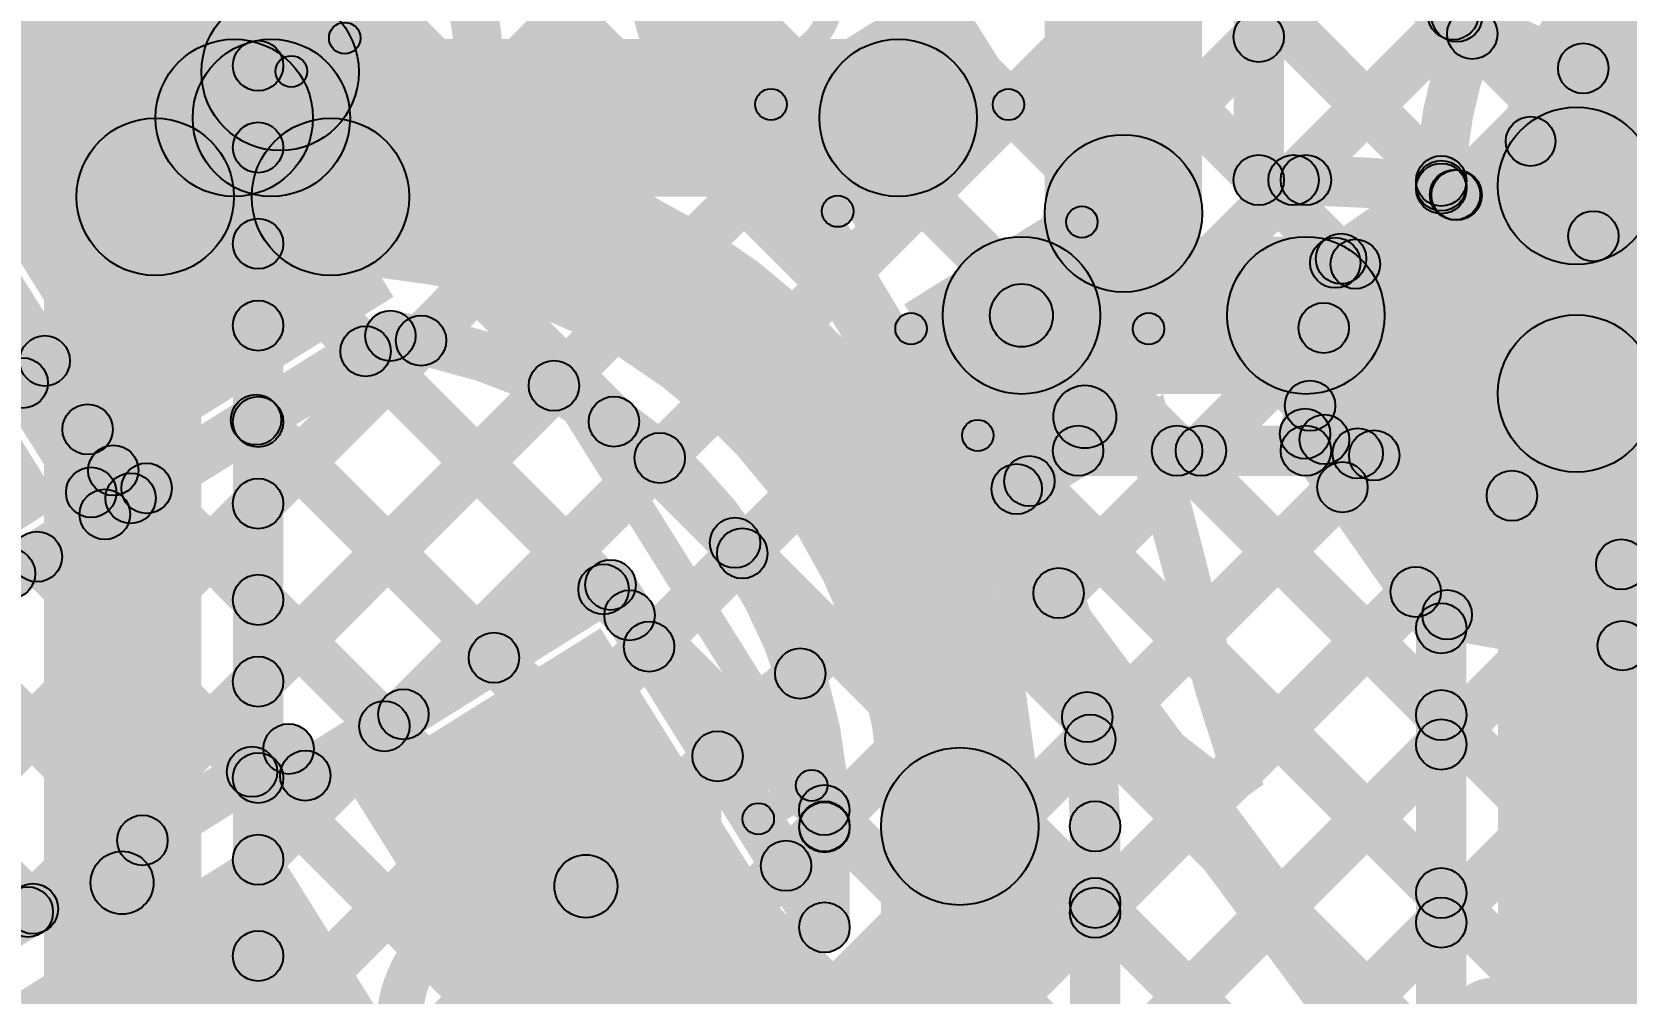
# Model space of a CAD drawing. Header units: millimetres. Extents: x -2.17 to 2.17, y -2.17 to 2.17.
# Drawn here: x -1.2414 to -0.9881, y -0.7959 to -0.6432 of the extents above; entities that cross this region are included whole.
import ezdxf

# ---------------------------------------------------------------- set-up
doc = ezdxf.new("R2010")
doc.units = ezdxf.units.MM
doc.header["$MEASUREMENT"] = 0
for name, color, linetype in [('BottomLayer', 5, 'Continuous'), ('BottomOverlay', 54, 'Continuous'), ('BottomPaste', 16, 'Continuous'), ('BottomSolder', 6, 'Continuous'), ('Mechanical2', 216, 'Continuous'), ('TopLayer', 1, 'Continuous'), ('TopOverlay', 2, 'Continuous'), ('TopPaste', 8, 'Continuous'), ('TopSolder', 216, 'Continuous')]:
    doc.layers.add(name, color=color, linetype=linetype)

# ---------------------------------------------------------------- blocks, each defined once
blk = doc.blocks.new('TEST_POINT_B_109')
at = {"layer": 'BottomLayer'}
blk.add_hatch(color=5, dxfattribs=at).paths.add_polyline_path([(0.015, 0.03), (-0.015, 0.03), (-0.03, 0.015), (-0.03, -0.015), (-0.015, -0.03), (0.015, -0.03), (0.03, -0.015), (0.03, 0.015)])
at = {"layer": 'BottomOverlay'}
h = blk.add_hatch(color=54, dxfattribs=at)
edge = h.paths.add_edge_path()
edge.add_arc((-0.017, 0.037), 0.00394, 0, 360)
h = blk.add_hatch(color=54, dxfattribs=at)
edge = h.paths.add_edge_path()
edge.add_arc((-0.017, 0.037), 0.00394, 0, 360)
h = blk.add_hatch(color=54, dxfattribs=at)
edge = h.paths.add_edge_path()
edge.add_arc((-0.017, 0.037), 0.00394, 0, 360)
for points in [[(0.017, 0.04094), (0.017, 0.03306), (-0.017, 0.03306), (-0.017, 0.04094)], [(0.017, 0.04094), (0.017, 0.03306), (-0.017, 0.03306), (-0.017, 0.04094)], [(-0.01978, 0.03978), (-0.01422, 0.03422), (-0.03422, 0.01422), (-0.03978, 0.01978)], [(0.03978, 0.01978), (0.03422, 0.01422), (0.01422, 0.03422), (0.01978, 0.03978)], [(-0.03306, -0.017), (-0.04094, -0.017), (-0.04094, 0.017), (-0.03306, 0.017)], [(0.04094, -0.017), (0.03306, -0.017), (0.03306, 0.017), (0.04094, 0.017)], [(-0.01422, -0.03422), (-0.01978, -0.03978), (-0.03978, -0.01978), (-0.03422, -0.01422)], [(0.03422, -0.01422), (0.03978, -0.01978), (0.01978, -0.03978), (0.01422, -0.03422)], [(0.017, -0.03306), (0.017, -0.04094), (-0.017, -0.04094), (-0.017, -0.03306)], [(0.017, -0.03306), (0.017, -0.04094), (-0.017, -0.04094), (-0.017, -0.03306)]]:
    blk.add_hatch(color=54, dxfattribs=at).paths.add_polyline_path(points)
h = blk.add_hatch(color=54, dxfattribs=at)
edge = h.paths.add_edge_path()
edge.add_arc((0.017, 0.037), 0.00394, 0, 360)
h = blk.add_hatch(color=54, dxfattribs=at)
edge = h.paths.add_edge_path()
edge.add_arc((0.017, 0.037), 0.00394, 0, 360)
h = blk.add_hatch(color=54, dxfattribs=at)
edge = h.paths.add_edge_path()
edge.add_arc((0.017, 0.037), 0.00394, 0, 360)
h = blk.add_hatch(color=54, dxfattribs=at)
edge = h.paths.add_edge_path()
edge.add_arc((-0.037, 0.017), 0.00394, 0, 360)
h = blk.add_hatch(color=54, dxfattribs=at)
edge = h.paths.add_edge_path()
edge.add_arc((-0.037, 0.017), 0.00394, 0, 360)
h = blk.add_hatch(color=54, dxfattribs=at)
edge = h.paths.add_edge_path()
edge.add_arc((0.037, 0.017), 0.00394, 0, 360)
h = blk.add_hatch(color=54, dxfattribs=at)
edge = h.paths.add_edge_path()
edge.add_arc((0.037, 0.017), 0.00394, 0, 360)
h = blk.add_hatch(color=54, dxfattribs=at)
edge = h.paths.add_edge_path()
edge.add_arc((-0.037, -0.017), 0.00394, 0, 360)
h = blk.add_hatch(color=54, dxfattribs=at)
edge = h.paths.add_edge_path()
edge.add_arc((-0.037, -0.017), 0.00394, 0, 360)
h = blk.add_hatch(color=54, dxfattribs=at)
edge = h.paths.add_edge_path()
edge.add_arc((0.037, -0.017), 0.00394, 0, 360)
h = blk.add_hatch(color=54, dxfattribs=at)
edge = h.paths.add_edge_path()
edge.add_arc((0.037, -0.017), 0.00394, 0, 360)
h = blk.add_hatch(color=54, dxfattribs=at)
edge = h.paths.add_edge_path()
edge.add_arc((-0.017, -0.037), 0.00394, 0, 360)
h = blk.add_hatch(color=54, dxfattribs=at)
edge = h.paths.add_edge_path()
edge.add_arc((-0.017, -0.037), 0.00394, 0, 360)
h = blk.add_hatch(color=54, dxfattribs=at)
edge = h.paths.add_edge_path()
edge.add_arc((-0.017, -0.037), 0.00394, 0, 360)
h = blk.add_hatch(color=54, dxfattribs=at)
edge = h.paths.add_edge_path()
edge.add_arc((0.017, -0.037), 0.00394, 0, 360)
h = blk.add_hatch(color=54, dxfattribs=at)
edge = h.paths.add_edge_path()
edge.add_arc((0.017, -0.037), 0.00394, 0, 360)
h = blk.add_hatch(color=54, dxfattribs=at)
edge = h.paths.add_edge_path()
edge.add_arc((0.017, -0.037), 0.00394, 0, 360)
at = {"layer": 'BottomPaste'}
blk.add_hatch(color=16, dxfattribs=at).paths.add_polyline_path([(0.015, 0.03), (-0.015, 0.03), (-0.03, 0.015), (-0.03, -0.015), (-0.015, -0.03), (0.015, -0.03), (0.03, -0.015), (0.03, 0.015)])
at = {"layer": 'BottomSolder'}
blk.add_hatch(color=6, dxfattribs=at).paths.add_polyline_path([(0.017, 0.034), (-0.017, 0.034), (-0.034, 0.017), (-0.034, -0.017), (-0.017, -0.034), (0.017, -0.034), (0.034, -0.017), (0.034, 0.017)])
at = {"layer": 'BottomOverlay'}
for centre in [(-0.017, 0.037), (-0.017, 0.037), (-0.017, 0.037), (0.017, 0.037), (0.017, 0.037), (0.017, 0.037), (-0.037, 0.017), (-0.037, 0.017), (0.037, 0.017), (0.037, 0.017), (-0.037, -0.017), (-0.037, -0.017), (0.037, -0.017), (0.037, -0.017), (-0.017, -0.037), (-0.017, -0.037), (-0.017, -0.037), (0.017, -0.037), (0.017, -0.037), (0.017, -0.037)]:
    blk.add_circle(centre, 0.00394, dxfattribs=at)
blk = doc.blocks.new('WS2812B_M____179')
at = {"layer": 'TopLayer'}
for points in [[(-0.09409, 0.05079), (-0.03504, 0.05079), (-0.03504, 0.01142), (-0.09409, 0.01142)], [(0.03504, 0.05079), (0.09409, 0.05079), (0.09409, 0.01142), (0.03504, 0.01142)], [(0.03504, -0.01142), (0.09409, -0.01142), (0.09409, -0.05079), (0.03504, -0.05079)]]:
    blk.add_hatch(color=1, dxfattribs=at).paths.add_polyline_path(points)
at = {"layer": 'TopOverlay'}
h = blk.add_hatch(color=2, dxfattribs=at)
edge = h.paths.add_edge_path()
edge.add_arc((-0.07, 0.07), 0.0025, 0, 360)
h = blk.add_hatch(color=2, dxfattribs=at)
edge = h.paths.add_edge_path()
edge.add_arc((-0.07, 0.07), 0.0025, 0, 360)
for points in [[(-0.07, 0.0675), (-0.07, 0.0725), (0.07, 0.0725), (0.07, 0.0675)], [(-0.0675, 0.06), (-0.0725, 0.06), (-0.0725, 0.07), (-0.0675, 0.07)], [(0.0725, 0.06), (0.0675, 0.06), (0.0675, 0.07), (0.0725, 0.07)]]:
    blk.add_hatch(color=2, dxfattribs=at).paths.add_polyline_path(points)
h = blk.add_hatch(color=2, dxfattribs=at)
edge = h.paths.add_edge_path()
edge.add_arc((0.07, 0.07), 0.0025, 0, 360)
h = blk.add_hatch(color=2, dxfattribs=at)
edge = h.paths.add_edge_path()
edge.add_arc((0.07, 0.07), 0.0025, 0, 360)
h = blk.add_hatch(color=2, dxfattribs=at)
edge = h.paths.add_edge_path()
edge.add_arc((-0.07, 0.06), 0.0025, 0, 360)
h = blk.add_hatch(color=2, dxfattribs=at)
edge = h.paths.add_edge_path()
edge.add_arc((0.07, 0.06), 0.0025, 0, 360)
at = {"layer": 'TopPaste'}
for points in [[(-0.09409, 0.05079), (-0.03504, 0.05079), (-0.03504, 0.01142), (-0.09409, 0.01142)], [(0.03504, 0.05079), (0.09409, 0.05079), (0.09409, 0.01142), (0.03504, 0.01142)], [(0.03504, -0.01142), (0.09409, -0.01142), (0.09409, -0.05079), (0.03504, -0.05079)]]:
    blk.add_hatch(color=8, dxfattribs=at).paths.add_polyline_path(points)
at = {"layer": 'TopSolder'}
for points in [[(-0.09809, 0.05479), (-0.03104, 0.05479), (-0.03104, 0.00742), (-0.09809, 0.00742)], [(0.03104, 0.05479), (0.09809, 0.05479), (0.09809, 0.00742), (0.03104, 0.00742)], [(-0.09809, -0.00742), (-0.03104, -0.00742), (-0.03104, -0.05479), (-0.09809, -0.05479)], [(0.03104, -0.00742), (0.09809, -0.00742), (0.09809, -0.05479), (0.03104, -0.05479)]]:
    blk.add_hatch(color=216, dxfattribs=at).paths.add_polyline_path(points)
at = {"layer": 'TopOverlay'}
for centre in [(-0.07, 0.07), (-0.07, 0.07), (0.07, 0.07), (0.07, 0.07), (-0.07, 0.06), (0.07, 0.06)]:
    blk.add_circle(centre, 0.0025, dxfattribs=at)
blk = doc.blocks.new('C__0402_353')
at = {"layer": 'TopLayer'}
for points in [[(-0.0275, -0.0125), (-0.0275, 0.0125), (-0.0095, 0.0125), (-0.0095, -0.0125)], [(0.0095, -0.0125), (0.0095, 0.0125), (0.0275, 0.0125), (0.0275, -0.0125)]]:
    blk.add_hatch(color=1, dxfattribs=at).paths.add_polyline_path(points)
at = {"layer": 'TopOverlay'}
h = blk.add_hatch(color=2, dxfattribs=at)
edge = h.paths.add_edge_path()
edge.add_arc((-0.031, 0.016), 0.0025, 0, 360)
h = blk.add_hatch(color=2, dxfattribs=at)
edge = h.paths.add_edge_path()
edge.add_arc((-0.031, 0.016), 0.0025, 0, 360)
for points in [[(-0.011, 0.0185), (-0.011, 0.0135), (-0.031, 0.0135), (-0.031, 0.0185)], [(0.031, 0.0185), (0.031, 0.0135), (0.011, 0.0135), (0.011, 0.0185)], [(-0.0335, 0.016), (-0.0285, 0.016), (-0.0285, -0.016), (-0.0335, -0.016)], [(0.0285, 0.016), (0.0335, 0.016), (0.0335, -0.016), (0.0285, -0.016)], [(-0.011, -0.0135), (-0.011, -0.0185), (-0.031, -0.0185), (-0.031, -0.0135)], [(0.031, -0.0135), (0.031, -0.0185), (0.011, -0.0185), (0.011, -0.0135)]]:
    blk.add_hatch(color=2, dxfattribs=at).paths.add_polyline_path(points)
h = blk.add_hatch(color=2, dxfattribs=at)
edge = h.paths.add_edge_path()
edge.add_arc((-0.011, 0.016), 0.0025, 0, 360)
h = blk.add_hatch(color=2, dxfattribs=at)
edge = h.paths.add_edge_path()
edge.add_arc((0.011, 0.016), 0.0025, 0, 360)
h = blk.add_hatch(color=2, dxfattribs=at)
edge = h.paths.add_edge_path()
edge.add_arc((0.031, 0.016), 0.0025, 0, 360)
h = blk.add_hatch(color=2, dxfattribs=at)
edge = h.paths.add_edge_path()
edge.add_arc((0.031, 0.016), 0.0025, 0, 360)
h = blk.add_hatch(color=2, dxfattribs=at)
edge = h.paths.add_edge_path()
edge.add_arc((-0.031, -0.016), 0.0025, 0, 360)
h = blk.add_hatch(color=2, dxfattribs=at)
edge = h.paths.add_edge_path()
edge.add_arc((-0.031, -0.016), 0.0025, 0, 360)
h = blk.add_hatch(color=2, dxfattribs=at)
edge = h.paths.add_edge_path()
edge.add_arc((-0.011, -0.016), 0.0025, 0, 360)
h = blk.add_hatch(color=2, dxfattribs=at)
edge = h.paths.add_edge_path()
edge.add_arc((0.011, -0.016), 0.0025, 0, 360)
h = blk.add_hatch(color=2, dxfattribs=at)
edge = h.paths.add_edge_path()
edge.add_arc((0.031, -0.016), 0.0025, 0, 360)
h = blk.add_hatch(color=2, dxfattribs=at)
edge = h.paths.add_edge_path()
edge.add_arc((0.031, -0.016), 0.0025, 0, 360)
at = {"layer": 'TopPaste'}
for points in [[(-0.0275, -0.0125), (-0.0275, 0.0125), (-0.0095, 0.0125), (-0.0095, -0.0125)], [(0.0095, -0.0125), (0.0095, 0.0125), (0.0275, 0.0125), (0.0275, -0.0125)]]:
    blk.add_hatch(color=8, dxfattribs=at).paths.add_polyline_path(points)
at = {"layer": 'TopSolder'}
for points in [[(-0.02986, -0.01486), (-0.02986, 0.01486), (-0.00714, 0.01486), (-0.00714, -0.01486)], [(0.00714, -0.01486), (0.00714, 0.01486), (0.02986, 0.01486), (0.02986, -0.01486)]]:
    blk.add_hatch(color=216, dxfattribs=at).paths.add_polyline_path(points)
at = {"layer": 'TopOverlay'}
for centre in [(-0.031, 0.016), (-0.031, 0.016), (-0.011, 0.016), (0.011, 0.016), (0.031, 0.016), (0.031, 0.016), (-0.031, -0.016), (-0.031, -0.016), (-0.011, -0.016), (0.011, -0.016), (0.031, -0.016), (0.031, -0.016)]:
    blk.add_circle(centre, 0.0025, dxfattribs=at)

msp = doc.modelspace()

# ---------------------------------------------------------------- hatches: boundary and pattern name
at = {"layer": 'BottomLayer'}
for points in [[(-1.2145, -1.532), (-1.2395, -1.532), (-1.2395, -0.38061), (-1.2145, -0.38061)], [(-1.2015, -1.532), (-1.2095, -1.532), (-1.2095, -0.38061), (-1.2015, -0.38061)], [(-1.20833, -0.50995), (-1.20267, -0.50429), (-1.03059, -0.67637), (-1.03625, -0.68203)], [(-1.20833, -0.53823), (-1.20267, -0.53257), (-1.03552, -0.69973), (-1.04118, -0.70538)], [(-1.20833, -0.56651), (-1.20267, -0.56086), (-1.01467, -0.74886), (-1.02033, -0.75451)], [(-1.20267, -0.66436), (-1.20833, -0.6587), (-1.11443, -0.5648), (-1.10877, -0.57046)], [(-1.20833, -0.5948), (-1.20267, -0.58914), (-1.01467, -0.77714), (-1.02033, -0.7828)], [(-1.20267, -0.69264), (-1.20833, -0.68699), (-1.11182, -0.59048), (-1.10617, -0.59614)], [(-1.20267, -0.80578), (-1.20833, -0.80012), (-1.00988, -0.60167), (-1.00422, -0.60733)], [(-1.20267, -0.7775), (-1.20833, -0.77184), (-1.03816, -0.60167), (-1.0325, -0.60733)], [(-1.049, -0.61271), (-1.04334, -0.60705), (-1.00974, -0.64065), (-1.0154, -0.64631)], [(-1.20267, -0.72093), (-1.20833, -0.71527), (-1.10174, -0.60868), (-1.09608, -0.61434)], [(-1.20833, -0.62308), (-1.20267, -0.61743), (-1.01467, -0.80543), (-1.02033, -0.81108)], [(-1.20267, -0.74921), (-1.20833, -0.74356), (-1.08241, -0.61764), (-1.07676, -0.6233)], [(-1.06719, -0.6228), (-1.06154, -0.61714), (-1.01467, -0.66401), (-1.02032, -0.66967)], [(-1.20267, -0.83407), (-1.20833, -0.82841), (-1.00866, -0.62874), (-1.003, -0.6344)], [(-1.20833, -0.65137), (-1.20267, -0.64571), (-1.01467, -0.83371), (-1.02033, -0.83937)], [(-1.03205, -0.68312), (-1.03664, -0.67657), (-1.01979, -0.66478), (-1.01521, -0.67133)], [(-0.9835, -0.70061), (-1.0085, -0.70061), (-1.0085, -0.66761), (-0.9835, -0.66761)], [(-1.20833, -0.67965), (-1.20267, -0.67399), (-1.01467, -0.86199), (-1.02033, -0.86765)], [(-1.03519, -0.7077), (-1.04307, -0.70631), (-1.03828, -0.67915), (-1.0304, -0.68054)], [(-1.20267, -0.86235), (-1.20833, -0.85669), (-1.03899, -0.68736), (-1.03334, -0.69302)], [(-0.9835, -1.54758), (-1.0085, -1.54758), (-1.0085, -0.70061), (-0.9835, -0.70061)], [(-1.20833, -0.70794), (-1.20267, -0.70228), (-1.01467, -0.89028), (-1.02033, -0.89594)], [(-1.04241, -0.7093), (-1.03586, -0.70471), (-1.01422, -0.73561), (-1.02078, -0.74019)], [(-1.20267, -0.89063), (-1.20833, -0.88498), (-1.03602, -0.71267), (-1.03036, -0.71832)], [(-1.20267, -0.91892), (-1.20833, -0.91326), (-1.02437, -0.7293), (-1.01871, -0.73496)], [(-1.20833, -0.73622), (-1.20267, -0.73056), (-1.01467, -0.91856), (-1.02033, -0.92422)], [(-1.0135, -1.54758), (-1.0215, -1.54758), (-1.0215, -0.7379), (-1.0135, -0.7379)], [(-1.20267, -0.9472), (-1.20833, -0.94155), (-1.02033, -0.75355), (-1.01467, -0.7592)], [(-1.20833, -0.7645), (-1.20267, -0.75885), (-1.01467, -0.94685), (-1.02033, -0.9525)], [(-1.20267, -0.97549), (-1.20833, -0.96983), (-1.02033, -0.78183), (-1.01467, -0.78749)], [(-1.20833, -0.79279), (-1.20267, -0.78713), (-1.01467, -0.97513), (-1.02033, -0.98079)]]:
    msp.add_hatch(color=5, dxfattribs=at).paths.add_polyline_path(points)
h = msp.add_hatch(color=5, dxfattribs=at)
edge = h.paths.add_edge_path()
edge.add_arc((-1.01257, -0.64348), 0.004, 0, 360)
h = msp.add_hatch(color=5, dxfattribs=at)
edge = h.paths.add_edge_path()
edge.add_arc((-1.2055, -0.64854), 0.004, 0, 360)
h = msp.add_hatch(color=5, dxfattribs=at)
edge = h.paths.add_edge_path()
edge.add_arc((-0.996, -0.66761), 0.0125, 0, 360)
h = msp.add_hatch(color=5, dxfattribs=at)
edge = h.paths.add_edge_path()
edge.add_arc((-0.996, -0.66761), 0.0125, 0, 360)
h = msp.add_hatch(color=5, dxfattribs=at)
edge = h.paths.add_edge_path()
edge.add_arc((-1.2055, -0.66153), 0.004, 0, 360)
h = msp.add_hatch(color=5, dxfattribs=at)
edge = h.paths.add_edge_path()
edge.add_arc((-1.0175, -0.66684), 0.004, 0, 360)
h = msp.add_hatch(color=5, dxfattribs=at)
edge = h.paths.add_edge_path()
edge.add_arc((-1.0175, -0.66761), 0.004, 0, 360)
h = msp.add_hatch(color=5, dxfattribs=at)
edge = h.paths.add_edge_path()
edge.add_arc((-1.0175, -0.66805), 0.004, 0, 360)
h = msp.add_hatch(color=5, dxfattribs=at)
edge = h.paths.add_edge_path()
edge.add_arc((-1.2055, -0.67682), 0.004, 0, 360)
h = msp.add_hatch(color=5, dxfattribs=at)
edge = h.paths.add_edge_path()
edge.add_arc((-1.03434, -0.67985), 0.004, 0, 360)
h = msp.add_hatch(color=5, dxfattribs=at)
edge = h.paths.add_edge_path()
edge.add_arc((-1.03434, -0.67985), 0.004, 0, 360)
h = msp.add_hatch(color=5, dxfattribs=at)
edge = h.paths.add_edge_path()
edge.add_arc((-1.03342, -0.6792), 0.004, 0, 360)
h = msp.add_hatch(color=5, dxfattribs=at)
edge = h.paths.add_edge_path()
edge.add_arc((-1.2055, -0.68982), 0.004, 0, 360)
h = msp.add_hatch(color=5, dxfattribs=at)
edge = h.paths.add_edge_path()
edge.add_arc((-1.03617, -0.69019), 0.004, 0, 360)
h = msp.add_hatch(color=5, dxfattribs=at)
edge = h.paths.add_edge_path()
edge.add_arc((-0.996, -0.70061), 0.0125, 0, 360)
h = msp.add_hatch(color=5, dxfattribs=at)
edge = h.paths.add_edge_path()
edge.add_arc((-0.996, -0.70061), 0.0125, 0, 360)
h = msp.add_hatch(color=5, dxfattribs=at)
edge = h.paths.add_edge_path()
edge.add_arc((-1.03835, -0.70255), 0.004, 0, 360)
h = msp.add_hatch(color=5, dxfattribs=at)
edge = h.paths.add_edge_path()
edge.add_arc((-1.2055, -0.70511), 0.004, 0, 360)
h = msp.add_hatch(color=5, dxfattribs=at)
edge = h.paths.add_edge_path()
edge.add_arc((-1.03913, -0.70701), 0.004, 0, 360)
h = msp.add_hatch(color=5, dxfattribs=at)
edge = h.paths.add_edge_path()
edge.add_arc((-1.03913, -0.70701), 0.004, 0, 360)
h = msp.add_hatch(color=5, dxfattribs=at)
edge = h.paths.add_edge_path()
edge.add_arc((-1.03319, -0.71549), 0.004, 0, 360)
h = msp.add_hatch(color=5, dxfattribs=at)
edge = h.paths.add_edge_path()
edge.add_arc((-1.2055, -0.7181), 0.004, 0, 360)
h = msp.add_hatch(color=5, dxfattribs=at)
edge = h.paths.add_edge_path()
edge.add_arc((-1.2055, -0.73339), 0.004, 0, 360)
h = msp.add_hatch(color=5, dxfattribs=at)
edge = h.paths.add_edge_path()
edge.add_arc((-1.02154, -0.73213), 0.004, 0, 360)
h = msp.add_hatch(color=5, dxfattribs=at)
edge = h.paths.add_edge_path()
edge.add_arc((-1.0175, -0.7379), 0.004, 0, 360)
h = msp.add_hatch(color=5, dxfattribs=at)
edge = h.paths.add_edge_path()
edge.add_arc((-1.0175, -0.7379), 0.004, 0, 360)
h = msp.add_hatch(color=5, dxfattribs=at)
edge = h.paths.add_edge_path()
edge.add_arc((-1.2055, -0.74638), 0.004, 0, 360)
h = msp.add_hatch(color=5, dxfattribs=at)
edge = h.paths.add_edge_path()
edge.add_arc((-1.0175, -0.75169), 0.004, 0, 360)
h = msp.add_hatch(color=5, dxfattribs=at)
edge = h.paths.add_edge_path()
edge.add_arc((-1.0175, -0.75637), 0.004, 0, 360)
h = msp.add_hatch(color=5, dxfattribs=at)
edge = h.paths.add_edge_path()
edge.add_arc((-1.2055, -0.76168), 0.004, 0, 360)
h = msp.add_hatch(color=5, dxfattribs=at)
edge = h.paths.add_edge_path()
edge.add_arc((-1.2055, -0.77467), 0.004, 0, 360)
h = msp.add_hatch(color=5, dxfattribs=at)
edge = h.paths.add_edge_path()
edge.add_arc((-1.0175, -0.77997), 0.004, 0, 360)
h = msp.add_hatch(color=5, dxfattribs=at)
edge = h.paths.add_edge_path()
edge.add_arc((-1.0175, -0.78466), 0.004, 0, 360)
h = msp.add_hatch(color=5, dxfattribs=at)
edge = h.paths.add_edge_path()
edge.add_arc((-1.2055, -0.78996), 0.004, 0, 360)
at = {"layer": 'TopLayer'}
for points in [[(-1.1895, -0.64953), (-1.2145, -0.64953), (-1.2145, -0.55161), (-1.1895, -0.55161)], [(-1.0555, -0.672), (-1.0805, -0.672), (-1.0805, -0.60862), (-1.0555, -0.60862)], [(-1.0425, -0.6667), (-1.0505, -0.6667), (-1.0505, -0.61732), (-1.0425, -0.61732)], [(-1.04367, -0.64678), (-1.04933, -0.64112), (-1.0352, -0.62699), (-1.02954, -0.63265)], [(-1.04933, -0.64066), (-1.04367, -0.635), (-1.01247, -0.66621), (-1.01813, -0.67186)], [(-1.03813, -0.66953), (-1.04379, -0.66387), (-1.01784, -0.63792), (-1.01219, -0.64358)], [(-1.01843, -0.64327), (-1.01278, -0.63761), (-0.9582, -0.69219), (-0.96386, -0.69785)], [(-1.20929, -0.66932), (-1.20929, -0.64432), (-1.20339, -0.64432), (-1.20339, -0.66932)], [(-1.20339, -0.66932), (-1.20339, -0.64432), (-1.1038, -0.64432), (-1.1038, -0.66932)], [(-1.01223, -0.67191), (-1.01789, -0.66625), (-0.99777, -0.64613), (-0.99211, -0.65179)], [(-0.99048, -0.67845), (-0.99614, -0.67279), (-0.97425, -0.6509), (-0.96859, -0.65656)], [(-1.22184, -0.68187), (-1.22184, -0.65687), (-1.194, -0.65687), (-1.194, -0.68187)], [(-1.0465, -0.6707), (-1.0465, -0.6627), (-1.039, -0.6627), (-1.039, -0.6707)], [(-1.25859, -0.67224), (-1.2518, -0.668), (-1.22236, -0.71513), (-1.22914, -0.71937)], [(-1.25976, -0.67949), (-1.25298, -0.67525), (-1.22646, -0.71769), (-1.23324, -0.72193)], [(-1.0842, -0.7007), (-1.0842, -0.6757), (-1.039, -0.6757), (-1.039, -0.7007)], [(-1.08844, -0.69085), (-1.07996, -0.68555), (-1.06989, -0.70166), (-1.07837, -0.70696)], [(-1.25061, -0.69394), (-1.24495, -0.68828), (-1.22976, -0.70348), (-1.23541, -0.70913)], [(-1.22363, -0.72064), (-1.22787, -0.71385), (-1.18659, -0.68806), (-1.18235, -0.69485)], [(-1.27402, -0.79228), (-1.27968, -0.78662), (-1.18243, -0.68938), (-1.17678, -0.69503)], [(-1.19124, -0.69674), (-1.18558, -0.69109), (-1.14779, -0.72888), (-1.15344, -0.73454)], [(-1.24007, -0.70176), (-1.24572, -0.6961), (-1.24222, -0.69259), (-1.23656, -0.69825)], [(-1.23926, -0.7858), (-1.24491, -0.78014), (-1.16131, -0.69654), (-1.15565, -0.7022)], [(-1.20864, -0.70762), (-1.20299, -0.70196), (-1.16519, -0.73976), (-1.17085, -0.74541)], [(-1.15178, -0.70791), (-1.14613, -0.70225), (-1.12688, -0.7215), (-1.13254, -0.72716)], [(-1.08283, -0.71919), (-1.08707, -0.7124), (-1.07732, -0.70631), (-1.07308, -0.71309)], [(-1.0752, -0.7137), (-1.0752, -0.7057), (-1.039, -0.7057), (-1.039, -0.7137)], [(-1.17957, -0.7544), (-1.18523, -0.74874), (-1.14451, -0.70802), (-1.13885, -0.71368)], [(-1.07546, -0.73514), (-1.08112, -0.72948), (-1.05851, -0.70687), (-1.05285, -0.71253)], [(-1.07046, -0.75842), (-1.07611, -0.75276), (-1.03098, -0.70763), (-1.02532, -0.71328)], [(-1.06231, -0.71253), (-1.05666, -0.70687), (-0.95767, -0.80586), (-0.96333, -0.81151)], [(-1.0336, -0.71296), (-1.02794, -0.7073), (-0.9581, -0.77714), (-0.96376, -0.7828)], [(-1.22919, -0.71916), (-1.23485, -0.71351), (-1.23134, -0.71), (-1.22568, -0.71565)], [(-1.08576, -0.71736), (-1.08011, -0.71171), (-0.99287, -0.79894), (-0.99853, -0.8046)], [(-1.22605, -0.7185), (-1.22039, -0.71284), (-1.1826, -0.75063), (-1.18826, -0.75629)], [(-1.06967, -0.78592), (-1.07533, -0.78026), (-1.00909, -0.71402), (-1.00343, -0.71968)], [(-1.27638, -0.7536), (-1.28062, -0.74682), (-1.23197, -0.71642), (-1.22773, -0.7232)], [(-1.24346, -0.72937), (-1.2378, -0.72372), (-1.20364, -0.75788), (-1.20929, -0.76354)], [(-1.14054, -0.74365), (-1.1462, -0.73799), (-1.13139, -0.72319), (-1.12573, -0.72884)], [(-1.06406, -0.80859), (-1.06972, -0.80294), (-0.99172, -0.72494), (-0.98607, -0.7306)], [(-1.19589, -0.76472), (-1.20013, -0.75793), (-1.15162, -0.72762), (-1.14738, -0.7344)], [(-1.15344, -0.73454), (-1.14779, -0.72888), (-1.14365, -0.73302), (-1.14931, -0.73867)], [(-1.15289, -0.73313), (-1.14611, -0.72889), (-1.11211, -0.7833), (-1.11889, -0.78754)], [(-1.26087, -0.74025), (-1.25521, -0.73459), (-1.22104, -0.76876), (-1.2267, -0.77442)], [(-1.14931, -0.73867), (-1.14365, -0.73302), (-1.11271, -0.76395), (-1.11837, -0.76961)], [(-1.03178, -0.8046), (-1.03744, -0.79894), (-0.97807, -0.73957), (-0.97242, -0.74523)], [(-1.12966, -0.76106), (-1.13532, -0.7554), (-1.12218, -0.74226), (-1.11652, -0.74792)], [(-1.27827, -0.75113), (-1.27262, -0.74547), (-1.23845, -0.77964), (-1.24411, -0.78529)], [(-1.07658, -0.75483), (-1.07092, -0.74918), (-1.02116, -0.79894), (-1.02682, -0.8046)], [(-1.25177, -0.79374), (-1.25601, -0.78696), (-1.20278, -0.75369), (-1.19854, -0.76048)], [(-1.20405, -0.7592), (-1.19727, -0.75496), (-1.19462, -0.7592), (-1.2014, -0.76344)], [(-1.0035, -0.8046), (-1.00915, -0.79894), (-0.96824, -0.75803), (-0.96259, -0.76369)], [(-1.11879, -0.77846), (-1.12444, -0.77281), (-1.11833, -0.76669), (-1.11267, -0.77235)], [(-1.1115, -0.78542), (-1.1195, -0.78542), (-1.1195, -0.76937), (-1.1115, -0.76937)], [(-1.0815, -0.84605), (-1.1065, -0.84605), (-1.1065, -0.76937), (-1.0815, -0.76937)], [(-1.0685, -0.80759), (-1.0765, -0.80759), (-1.0765, -0.76937), (-1.0685, -0.76937)], [(-1.23135, -0.78098), (-1.22287, -0.77568), (-1.20192, -0.8092), (-1.2104, -0.8145)], [(-1.15133, -0.88617), (-1.16133, -0.8859), (-1.15841, -0.77875), (-1.14841, -0.77902)], [(-1.07533, -0.78437), (-1.06967, -0.77871), (-1.04865, -0.79973), (-1.05431, -0.80538)]]:
    msp.add_hatch(color=1, dxfattribs=at).paths.add_polyline_path(points)
h = msp.add_hatch(color=1, dxfattribs=at)
edge = h.paths.add_edge_path()
edge.add_arc((-1.202, -0.64953), 0.0125, 0, 360)
h = msp.add_hatch(color=1, dxfattribs=at)
edge = h.paths.add_edge_path()
edge.add_arc((-1.202, -0.64953), 0.0125, 0, 360)
h = msp.add_hatch(color=1, dxfattribs=at)
edge = h.paths.add_edge_path()
edge.add_arc((-1.0156, -0.64044), 0.004, 0, 360)
h = msp.add_hatch(color=1, dxfattribs=at)
edge = h.paths.add_edge_path()
edge.add_arc((-1.01501, -0.64075), 0.004, 0, 360)
h = msp.add_hatch(color=1, dxfattribs=at)
edge = h.paths.add_edge_path()
edge.add_arc((-1.0465, -0.64395), 0.004, 0, 360)
h = msp.add_hatch(color=1, dxfattribs=at)
edge = h.paths.add_edge_path()
edge.add_arc((-1.20929, -0.65682), 0.0125, 0, 360)
h = msp.add_hatch(color=1, dxfattribs=at)
edge = h.paths.add_edge_path()
edge.add_arc((-1.20929, -0.65682), 0.0125, 0, 360)
h = msp.add_hatch(color=1, dxfattribs=at)
edge = h.paths.add_edge_path()
edge.add_arc((-1.20339, -0.65682), 0.0125, 0, 360)
h = msp.add_hatch(color=1, dxfattribs=at)
edge = h.paths.add_edge_path()
edge.add_arc((-1.20339, -0.65682), 0.0125, 0, 360)
h = msp.add_hatch(color=1, dxfattribs=at)
edge = h.paths.add_edge_path()
edge.add_arc((-1.20339, -0.65682), 0.0125, 0, 360)
h = msp.add_hatch(color=1, dxfattribs=at)
edge = h.paths.add_edge_path()
edge.add_arc((-1.1038, -0.65682), 0.0125, 0, 360)
h = msp.add_hatch(color=1, dxfattribs=at)
edge = h.paths.add_edge_path()
edge.add_arc((-0.99494, -0.64896), 0.004, 0, 360)
h = msp.add_hatch(color=1, dxfattribs=at)
edge = h.paths.add_edge_path()
edge.add_arc((-1.22184, -0.66937), 0.0125, 0, 360)
h = msp.add_hatch(color=1, dxfattribs=at)
edge = h.paths.add_edge_path()
edge.add_arc((-1.22184, -0.66937), 0.0125, 0, 360)
h = msp.add_hatch(color=1, dxfattribs=at)
edge = h.paths.add_edge_path()
edge.add_arc((-1.194, -0.66937), 0.0125, 0, 360)
h = msp.add_hatch(color=1, dxfattribs=at)
edge = h.paths.add_edge_path()
edge.add_arc((-1.194, -0.66937), 0.0125, 0, 360)
h = msp.add_hatch(color=1, dxfattribs=at)
edge = h.paths.add_edge_path()
edge.add_arc((-1.068, -0.672), 0.0125, 0, 360)
h = msp.add_hatch(color=1, dxfattribs=at)
edge = h.paths.add_edge_path()
edge.add_arc((-1.068, -0.672), 0.0125, 0, 360)
h = msp.add_hatch(color=1, dxfattribs=at)
edge = h.paths.add_edge_path()
edge.add_arc((-1.0465, -0.6667), 0.004, 0, 360)
h = msp.add_hatch(color=1, dxfattribs=at)
edge = h.paths.add_edge_path()
edge.add_arc((-1.0465, -0.6667), 0.004, 0, 360)
h = msp.add_hatch(color=1, dxfattribs=at)
edge = h.paths.add_edge_path()
edge.add_arc((-1.04096, -0.6667), 0.004, 0, 360)
h = msp.add_hatch(color=1, dxfattribs=at)
edge = h.paths.add_edge_path()
edge.add_arc((-1.039, -0.6667), 0.004, 0, 360)
h = msp.add_hatch(color=1, dxfattribs=at)
edge = h.paths.add_edge_path()
edge.add_arc((-1.039, -0.6667), 0.004, 0, 360)
h = msp.add_hatch(color=1, dxfattribs=at)
edge = h.paths.add_edge_path()
edge.add_arc((-1.0153, -0.66903), 0.004, 0, 360)
h = msp.add_hatch(color=1, dxfattribs=at)
edge = h.paths.add_edge_path()
edge.add_arc((-1.01506, -0.66908), 0.004, 0, 360)
h = msp.add_hatch(color=1, dxfattribs=at)
edge = h.paths.add_edge_path()
edge.add_arc((-0.99331, -0.67562), 0.004, 0, 360)
h = msp.add_hatch(color=1, dxfattribs=at)
edge = h.paths.add_edge_path()
edge.add_arc((-1.0842, -0.6882), 0.0125, 0, 360)
h = msp.add_hatch(color=1, dxfattribs=at)
edge = h.paths.add_edge_path()
edge.add_arc((-1.0842, -0.6882), 0.0125, 0, 360)
h = msp.add_hatch(color=1, dxfattribs=at)
edge = h.paths.add_edge_path()
edge.add_arc((-1.039, -0.6882), 0.0125, 0, 360)
h = msp.add_hatch(color=1, dxfattribs=at)
edge = h.paths.add_edge_path()
edge.add_arc((-1.039, -0.6882), 0.0125, 0, 360)
h = msp.add_hatch(color=1, dxfattribs=at)
edge = h.paths.add_edge_path()
edge.add_arc((-1.0842, -0.6882), 0.005, 0, 360)
h = msp.add_hatch(color=1, dxfattribs=at)
edge = h.paths.add_edge_path()
edge.add_arc((-1.18447, -0.69145), 0.004, 0, 360)
h = msp.add_hatch(color=1, dxfattribs=at)
edge = h.paths.add_edge_path()
edge.add_arc((-1.18447, -0.69145), 0.004, 0, 360)
h = msp.add_hatch(color=1, dxfattribs=at)
edge = h.paths.add_edge_path()
edge.add_arc((-1.1796, -0.6922), 0.004, 0, 360)
h = msp.add_hatch(color=1, dxfattribs=at)
edge = h.paths.add_edge_path()
edge.add_arc((-1.23939, -0.69542), 0.004, 0, 360)
h = msp.add_hatch(color=1, dxfattribs=at)
edge = h.paths.add_edge_path()
edge.add_arc((-1.18841, -0.69391), 0.004, 0, 360)
h = msp.add_hatch(color=1, dxfattribs=at)
edge = h.paths.add_edge_path()
edge.add_arc((-1.2429, -0.69893), 0.004, 0, 360)
h = msp.add_hatch(color=1, dxfattribs=at)
edge = h.paths.add_edge_path()
edge.add_arc((-1.15848, -0.69937), 0.004, 0, 360)
h = msp.add_hatch(color=1, dxfattribs=at)
edge = h.paths.add_edge_path()
edge.add_arc((-1.20582, -0.70479), 0.004, 0, 360)
h = msp.add_hatch(color=1, dxfattribs=at)
edge = h.paths.add_edge_path()
edge.add_arc((-1.14896, -0.70508), 0.004, 0, 360)
h = msp.add_hatch(color=1, dxfattribs=at)
edge = h.paths.add_edge_path()
edge.add_arc((-1.07413, -0.70431), 0.005, 0, 360)
h = msp.add_hatch(color=1, dxfattribs=at)
edge = h.paths.add_edge_path()
edge.add_arc((-1.23259, -0.70631), 0.004, 0, 360)
h = msp.add_hatch(color=1, dxfattribs=at)
edge = h.paths.add_edge_path()
edge.add_arc((-1.0752, -0.7097), 0.004, 0, 360)
h = msp.add_hatch(color=1, dxfattribs=at)
edge = h.paths.add_edge_path()
edge.add_arc((-1.0752, -0.7097), 0.004, 0, 360)
h = msp.add_hatch(color=1, dxfattribs=at)
edge = h.paths.add_edge_path()
edge.add_arc((-1.05948, -0.7097), 0.004, 0, 360)
h = msp.add_hatch(color=1, dxfattribs=at)
edge = h.paths.add_edge_path()
edge.add_arc((-1.05568, -0.7097), 0.004, 0, 360)
h = msp.add_hatch(color=1, dxfattribs=at)
edge = h.paths.add_edge_path()
edge.add_arc((-1.039, -0.7097), 0.004, 0, 360)
h = msp.add_hatch(color=1, dxfattribs=at)
edge = h.paths.add_edge_path()
edge.add_arc((-1.039, -0.7097), 0.004, 0, 360)
h = msp.add_hatch(color=1, dxfattribs=at)
edge = h.paths.add_edge_path()
edge.add_arc((-1.03077, -0.71013), 0.004, 0, 360)
h = msp.add_hatch(color=1, dxfattribs=at)
edge = h.paths.add_edge_path()
edge.add_arc((-1.02815, -0.71045), 0.004, 0, 360)
h = msp.add_hatch(color=1, dxfattribs=at)
edge = h.paths.add_edge_path()
edge.add_arc((-1.22851, -0.71283), 0.004, 0, 360)
h = msp.add_hatch(color=1, dxfattribs=at)
edge = h.paths.add_edge_path()
edge.add_arc((-1.14168, -0.71085), 0.004, 0, 360)
h = msp.add_hatch(color=1, dxfattribs=at)
edge = h.paths.add_edge_path()
edge.add_arc((-1.22322, -0.71567), 0.004, 0, 360)
h = msp.add_hatch(color=1, dxfattribs=at)
edge = h.paths.add_edge_path()
edge.add_arc((-1.08495, -0.71579), 0.004, 0, 360)
h = msp.add_hatch(color=1, dxfattribs=at)
edge = h.paths.add_edge_path()
edge.add_arc((-1.08495, -0.71579), 0.004, 0, 360)
h = msp.add_hatch(color=1, dxfattribs=at)
edge = h.paths.add_edge_path()
edge.add_arc((-1.08294, -0.71453), 0.004, 0, 360)
h = msp.add_hatch(color=1, dxfattribs=at)
edge = h.paths.add_edge_path()
edge.add_arc((-1.23202, -0.71633), 0.004, 0, 360)
h = msp.add_hatch(color=1, dxfattribs=at)
edge = h.paths.add_edge_path()
edge.add_arc((-1.22575, -0.71725), 0.004, 0, 360)
h = msp.add_hatch(color=1, dxfattribs=at)
edge = h.paths.add_edge_path()
edge.add_arc((-1.22575, -0.71725), 0.004, 0, 360)
h = msp.add_hatch(color=1, dxfattribs=at)
edge = h.paths.add_edge_path()
edge.add_arc((-1.00626, -0.71685), 0.004, 0, 360)
h = msp.add_hatch(color=1, dxfattribs=at)
edge = h.paths.add_edge_path()
edge.add_arc((-1.22985, -0.71981), 0.004, 0, 360)
h = msp.add_hatch(color=1, dxfattribs=at)
edge = h.paths.add_edge_path()
edge.add_arc((-1.22985, -0.71981), 0.004, 0, 360)
h = msp.add_hatch(color=1, dxfattribs=at)
edge = h.paths.add_edge_path()
edge.add_arc((-1.12971, -0.72433), 0.004, 0, 360)
h = msp.add_hatch(color=1, dxfattribs=at)
edge = h.paths.add_edge_path()
edge.add_arc((-1.24063, -0.72655), 0.004, 0, 360)
h = msp.add_hatch(color=1, dxfattribs=at)
edge = h.paths.add_edge_path()
edge.add_arc((-1.12856, -0.72601), 0.004, 0, 360)
h = msp.add_hatch(color=1, dxfattribs=at)
edge = h.paths.add_edge_path()
edge.add_arc((-0.9889, -0.72777), 0.004, 0, 360)
h = msp.add_hatch(color=1, dxfattribs=at)
edge = h.paths.add_edge_path()
edge.add_arc((-1.2449, -0.72921), 0.004, 0, 360)
h = msp.add_hatch(color=1, dxfattribs=at)
edge = h.paths.add_edge_path()
edge.add_arc((-1.1495, -0.73101), 0.004, 0, 360)
h = msp.add_hatch(color=1, dxfattribs=at)
edge = h.paths.add_edge_path()
edge.add_arc((-1.1495, -0.73101), 0.004, 0, 360)
h = msp.add_hatch(color=1, dxfattribs=at)
edge = h.paths.add_edge_path()
edge.add_arc((-1.15061, -0.73171), 0.004, 0, 360)
h = msp.add_hatch(color=1, dxfattribs=at)
edge = h.paths.add_edge_path()
edge.add_arc((-1.15061, -0.73171), 0.004, 0, 360)
h = msp.add_hatch(color=1, dxfattribs=at)
edge = h.paths.add_edge_path()
edge.add_arc((-1.07829, -0.73231), 0.004, 0, 360)
h = msp.add_hatch(color=1, dxfattribs=at)
edge = h.paths.add_edge_path()
edge.add_arc((-1.14648, -0.73584), 0.004, 0, 360)
h = msp.add_hatch(color=1, dxfattribs=at)
edge = h.paths.add_edge_path()
edge.add_arc((-1.14648, -0.73584), 0.004, 0, 360)
h = msp.add_hatch(color=1, dxfattribs=at)
edge = h.paths.add_edge_path()
edge.add_arc((-1.14337, -0.74082), 0.004, 0, 360)
h = msp.add_hatch(color=1, dxfattribs=at)
edge = h.paths.add_edge_path()
edge.add_arc((-1.16802, -0.74259), 0.004, 0, 360)
h = msp.add_hatch(color=1, dxfattribs=at)
edge = h.paths.add_edge_path()
edge.add_arc((-1.11935, -0.74509), 0.004, 0, 360)
h = msp.add_hatch(color=1, dxfattribs=at)
edge = h.paths.add_edge_path()
edge.add_arc((-1.18543, -0.75346), 0.004, 0, 360)
h = msp.add_hatch(color=1, dxfattribs=at)
edge = h.paths.add_edge_path()
edge.add_arc((-1.1824, -0.75157), 0.004, 0, 360)
h = msp.add_hatch(color=1, dxfattribs=at)
edge = h.paths.add_edge_path()
edge.add_arc((-1.07375, -0.75201), 0.004, 0, 360)
h = msp.add_hatch(color=1, dxfattribs=at)
edge = h.paths.add_edge_path()
edge.add_arc((-1.07328, -0.75559), 0.004, 0, 360)
h = msp.add_hatch(color=1, dxfattribs=at)
edge = h.paths.add_edge_path()
edge.add_arc((-1.20066, -0.75708), 0.004, 0, 360)
h = msp.add_hatch(color=1, dxfattribs=at)
edge = h.paths.add_edge_path()
edge.add_arc((-1.20066, -0.75708), 0.004, 0, 360)
h = msp.add_hatch(color=1, dxfattribs=at)
edge = h.paths.add_edge_path()
edge.add_arc((-1.13249, -0.75823), 0.004, 0, 360)
h = msp.add_hatch(color=1, dxfattribs=at)
edge = h.paths.add_edge_path()
edge.add_arc((-1.20646, -0.76071), 0.004, 0, 360)
h = msp.add_hatch(color=1, dxfattribs=at)
edge = h.paths.add_edge_path()
edge.add_arc((-1.19801, -0.76132), 0.004, 0, 360)
h = msp.add_hatch(color=1, dxfattribs=at)
edge = h.paths.add_edge_path()
edge.add_arc((-1.19801, -0.76132), 0.004, 0, 360)
h = msp.add_hatch(color=1, dxfattribs=at)
edge = h.paths.add_edge_path()
edge.add_arc((-1.094, -0.76937), 0.0125, 0, 360)
h = msp.add_hatch(color=1, dxfattribs=at)
edge = h.paths.add_edge_path()
edge.add_arc((-1.094, -0.76937), 0.0125, 0, 360)
h = msp.add_hatch(color=1, dxfattribs=at)
edge = h.paths.add_edge_path()
edge.add_arc((-1.11554, -0.76678), 0.004, 0, 360)
h = msp.add_hatch(color=1, dxfattribs=at)
edge = h.paths.add_edge_path()
edge.add_arc((-1.1155, -0.76937), 0.004, 0, 360)
h = msp.add_hatch(color=1, dxfattribs=at)
edge = h.paths.add_edge_path()
edge.add_arc((-1.1155, -0.76937), 0.004, 0, 360)
h = msp.add_hatch(color=1, dxfattribs=at)
edge = h.paths.add_edge_path()
edge.add_arc((-1.1155, -0.76952), 0.004, 0, 360)
h = msp.add_hatch(color=1, dxfattribs=at)
edge = h.paths.add_edge_path()
edge.add_arc((-1.0725, -0.76937), 0.004, 0, 360)
h = msp.add_hatch(color=1, dxfattribs=at)
edge = h.paths.add_edge_path()
edge.add_arc((-1.0725, -0.76937), 0.004, 0, 360)
h = msp.add_hatch(color=1, dxfattribs=at)
edge = h.paths.add_edge_path()
edge.add_arc((-1.22387, -0.77159), 0.004, 0, 360)
h = msp.add_hatch(color=1, dxfattribs=at)
edge = h.paths.add_edge_path()
edge.add_arc((-1.12161, -0.77564), 0.004, 0, 360)
h = msp.add_hatch(color=1, dxfattribs=at)
edge = h.paths.add_edge_path()
edge.add_arc((-1.22711, -0.77833), 0.005, 0, 360)
h = msp.add_hatch(color=1, dxfattribs=at)
edge = h.paths.add_edge_path()
edge.add_arc((-1.15341, -0.77888), 0.005, 0, 360)
h = msp.add_hatch(color=1, dxfattribs=at)
edge = h.paths.add_edge_path()
edge.add_arc((-1.0725, -0.78154), 0.004, 0, 360)
h = msp.add_hatch(color=1, dxfattribs=at)
edge = h.paths.add_edge_path()
edge.add_arc((-1.24209, -0.78297), 0.004, 0, 360)
h = msp.add_hatch(color=1, dxfattribs=at)
edge = h.paths.add_edge_path()
edge.add_arc((-1.24128, -0.78247), 0.004, 0, 360)
h = msp.add_hatch(color=1, dxfattribs=at)
edge = h.paths.add_edge_path()
edge.add_arc((-1.0725, -0.78309), 0.004, 0, 360)
h = msp.add_hatch(color=1, dxfattribs=at)
edge = h.paths.add_edge_path()
edge.add_arc((-1.1155, -0.78542), 0.004, 0, 360)
h = msp.add_hatch(color=1, dxfattribs=at)
edge = h.paths.add_edge_path()
edge.add_arc((-1.1155, -0.78542), 0.004, 0, 360)

# ---------------------------------------------------------------- linework, layer by layer
at = {"layer": 'BottomLayer'}
for points, const_width in [([(-1.0175, -0.66761, -0.414214), (-0.956, -0.60611)], 0.008), ([(-0.996, -0.66761, -0.414214), (-0.956, -0.62761)], 0.025)]:
    msp.add_lwpolyline(points, format="xyb", dxfattribs=dict(at, const_width=const_width))
for centre, radius in [((-1.01257, -0.64348), 0.004), ((-1.2055, -0.64854), 0.004), ((-0.996, -0.66761), 0.0125), ((-0.996, -0.66761), 0.0125), ((-1.2055, -0.66153), 0.004), ((-1.0175, -0.66684), 0.004), ((-1.0175, -0.66761), 0.004), ((-1.0175, -0.66805), 0.004), ((-1.2055, -0.67682), 0.004), ((-1.03434, -0.67985), 0.004), ((-1.03434, -0.67985), 0.004), ((-1.03342, -0.6792), 0.004), ((-1.2055, -0.68982), 0.004), ((-1.03617, -0.69019), 0.004), ((-0.996, -0.70061), 0.0125), ((-0.996, -0.70061), 0.0125), ((-1.03835, -0.70255), 0.004), ((-1.2055, -0.70511), 0.004), ((-1.03913, -0.70701), 0.004), ((-1.03913, -0.70701), 0.004), ((-1.03319, -0.71549), 0.004), ((-1.2055, -0.7181), 0.004), ((-1.2055, -0.73339), 0.004), ((-1.02154, -0.73213), 0.004), ((-1.0175, -0.7379), 0.004), ((-1.0175, -0.7379), 0.004), ((-1.2055, -0.74638), 0.004), ((-1.0175, -0.75169), 0.004), ((-1.0175, -0.75637), 0.004), ((-1.2055, -0.76168), 0.004), ((-1.2055, -0.77467), 0.004), ((-1.0175, -0.77997), 0.004), ((-1.0175, -0.78466), 0.004), ((-1.2055, -0.78996), 0.004)]:
    msp.add_circle(centre, radius, dxfattribs=at)
at = {"layer": 'Mechanical2', "const_width": 0.01}
for points in [[(2.16535, 0.001, 1), (-2.16535, 0.001, 1)], [(2.08135, -0.01, 1), (-2.04935, -0.01, 1)], [(1.84055, 0.001, 1), (-1.84055, 0.001, 1)], [(1.6437, 0.001, 1), (-1.6437, 0.001, 1)], [(1.50394, 0, 1), (-1.50394, 0, 1)], [(1.30709, 0.001, 1), (-1.30709, 0.001, 1)], [(1.17323, 0.001, 1), (-1.17323, 0.001, 1)]]:
    msp.add_lwpolyline(points, format="xyb", close=True, dxfattribs=at)
at = {"layer": 'TopLayer'}
for points, const_width in [([(-0.95916, -0.63285, -0.414214), (-1.05916, -0.53285)], 0.025), ([(-0.95916, -0.65435, -0.203255), (-1.0465, -0.61732)], 0.008), ([(-1.202, -0.64953, -0.094332), (-1.20339, -0.65682)], 0.025), ([(-1.22184, -0.66937, -0.414214), (-1.20929, -0.65682)], 0.025), ([(-1.194, -0.66937, -0.414214), (-1.094, -0.76937)], 0.025), ([(-1.068, -0.672, -0.414214), (-1.0842, -0.6882)], 0.025), ([(-1.039, -0.6667, -0.203602), (-0.95155, -0.70385)], 0.008), ([(-1.039, -0.6882, -0.414214), (-0.939, -0.7882)], 0.025), ([(-1.18447, -0.69145, -0.379003), (-1.1155, -0.76937)], 0.008), ([(-1.039, -0.7097, -0.414214), (-0.9605, -0.7882)], 0.008), ([(-1.08495, -0.71579, -0.114672), (-1.0725, -0.76937)], 0.008)]:
    msp.add_lwpolyline(points, format="xyb", dxfattribs=dict(at, const_width=const_width))
for centre, radius in [((-1.202, -0.64953), 0.0125), ((-1.202, -0.64953), 0.0125), ((-1.0156, -0.64044), 0.004), ((-1.01501, -0.64075), 0.004), ((-1.0465, -0.64395), 0.004), ((-1.20929, -0.65682), 0.0125), ((-1.20929, -0.65682), 0.0125), ((-1.20339, -0.65682), 0.0125), ((-1.20339, -0.65682), 0.0125), ((-1.20339, -0.65682), 0.0125), ((-1.1038, -0.65682), 0.0125), ((-0.99494, -0.64896), 0.004), ((-1.22184, -0.66937), 0.0125), ((-1.22184, -0.66937), 0.0125), ((-1.194, -0.66937), 0.0125), ((-1.194, -0.66937), 0.0125), ((-1.068, -0.672), 0.0125), ((-1.068, -0.672), 0.0125), ((-1.0465, -0.6667), 0.004), ((-1.0465, -0.6667), 0.004), ((-1.04096, -0.6667), 0.004), ((-1.039, -0.6667), 0.004), ((-1.039, -0.6667), 0.004), ((-1.0153, -0.66903), 0.004), ((-1.01506, -0.66908), 0.004), ((-0.99331, -0.67562), 0.004), ((-1.0842, -0.6882), 0.0125), ((-1.0842, -0.6882), 0.0125), ((-1.039, -0.6882), 0.0125), ((-1.039, -0.6882), 0.0125), ((-1.0842, -0.6882), 0.005), ((-1.18447, -0.69145), 0.004), ((-1.18447, -0.69145), 0.004), ((-1.1796, -0.6922), 0.004), ((-1.23939, -0.69542), 0.004), ((-1.18841, -0.69391), 0.004), ((-1.2429, -0.69893), 0.004), ((-1.15848, -0.69937), 0.004), ((-1.20582, -0.70479), 0.004), ((-1.14896, -0.70508), 0.004), ((-1.07413, -0.70431), 0.005), ((-1.23259, -0.70631), 0.004), ((-1.0752, -0.7097), 0.004), ((-1.0752, -0.7097), 0.004), ((-1.05948, -0.7097), 0.004), ((-1.05568, -0.7097), 0.004), ((-1.039, -0.7097), 0.004), ((-1.039, -0.7097), 0.004), ((-1.03077, -0.71013), 0.004), ((-1.02815, -0.71045), 0.004), ((-1.22851, -0.71283), 0.004), ((-1.14168, -0.71085), 0.004), ((-1.22322, -0.71567), 0.004), ((-1.08495, -0.71579), 0.004), ((-1.08495, -0.71579), 0.004), ((-1.08294, -0.71453), 0.004), ((-1.23202, -0.71633), 0.004), ((-1.22575, -0.71725), 0.004), ((-1.22575, -0.71725), 0.004), ((-1.00626, -0.71685), 0.004), ((-1.22985, -0.71981), 0.004), ((-1.22985, -0.71981), 0.004), ((-1.12971, -0.72433), 0.004), ((-1.24063, -0.72655), 0.004), ((-1.12856, -0.72601), 0.004), ((-0.9889, -0.72777), 0.004), ((-1.2449, -0.72921), 0.004), ((-1.1495, -0.73101), 0.004), ((-1.1495, -0.73101), 0.004), ((-1.15061, -0.73171), 0.004), ((-1.15061, -0.73171), 0.004), ((-1.07829, -0.73231), 0.004), ((-1.14648, -0.73584), 0.004), ((-1.14648, -0.73584), 0.004), ((-1.14337, -0.74082), 0.004), ((-1.16802, -0.74259), 0.004), ((-1.11935, -0.74509), 0.004), ((-1.18543, -0.75346), 0.004), ((-1.1824, -0.75157), 0.004), ((-1.07375, -0.75201), 0.004), ((-1.07328, -0.75559), 0.004), ((-1.20066, -0.75708), 0.004), ((-1.20066, -0.75708), 0.004), ((-1.13249, -0.75823), 0.004), ((-1.20646, -0.76071), 0.004), ((-1.19801, -0.76132), 0.004), ((-1.19801, -0.76132), 0.004), ((-1.094, -0.76937), 0.0125), ((-1.094, -0.76937), 0.0125), ((-1.11554, -0.76678), 0.004), ((-1.1155, -0.76937), 0.004), ((-1.1155, -0.76937), 0.004), ((-1.1155, -0.76952), 0.004), ((-1.0725, -0.76937), 0.004), ((-1.0725, -0.76937), 0.004), ((-1.22387, -0.77159), 0.004), ((-1.12161, -0.77564), 0.004), ((-1.22711, -0.77833), 0.005), ((-1.15341, -0.77888), 0.005), ((-1.0725, -0.78154), 0.004), ((-1.24209, -0.78297), 0.004), ((-1.24128, -0.78247), 0.004), ((-1.0725, -0.78309), 0.004), ((-1.1155, -0.78542), 0.004), ((-1.1155, -0.78542), 0.004)]:
    msp.add_circle(centre, radius, dxfattribs=at)

# ---------------------------------------------------------------- block references
for name, p, rotation in [('WS2812B_M____179', (-1.214, -0.74061), 302), ('C__0402_353', (-1.094, -0.67251), 122), ('TEST_POINT_B_109', (-0.996, -0.70061), 215)]:
    msp.add_blockref(name, p, dxfattribs=dict(rotation=rotation))

# ---------------------------------------------------------------- texts
at = {"layer": 'BottomOverlay', "text_generation_flag": 2}
for s, rotation, p in [('VCC', 29, (-1.107, -0.62661)), ('VDD', 35, (-1.027, -0.74961))]:
    msp.add_text(s, height=0.06, rotation=rotation, dxfattribs=at).set_placement(p)
at = {"layer": 'TopOverlay'}
for rotation, p in [(210, (-1.11, -0.60661)), (220, (-0.999, -0.77861))]:
    msp.add_text('@', height=0.04, rotation=rotation, dxfattribs=at).set_placement(p)

doc.saveas('drawing.dxf')
